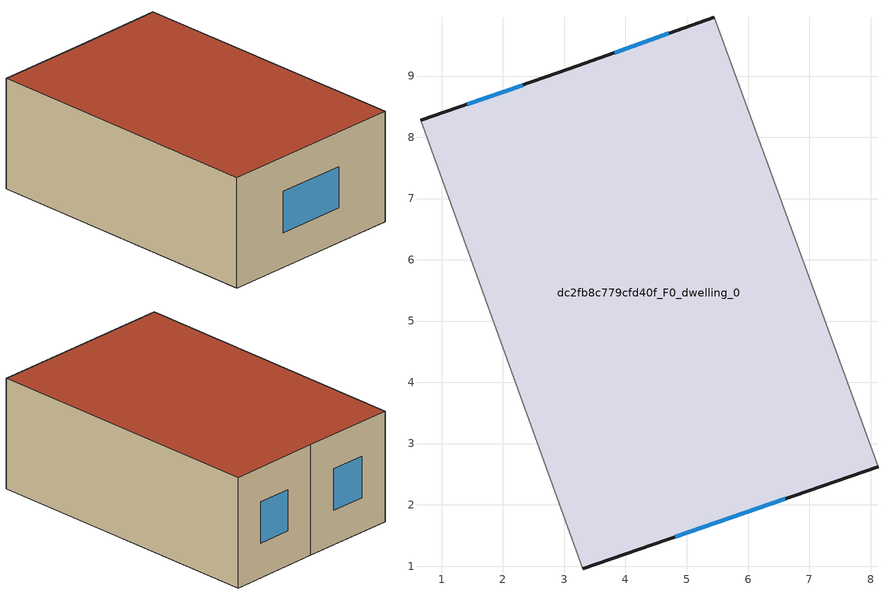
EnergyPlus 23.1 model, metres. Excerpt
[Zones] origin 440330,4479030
dc2fb8c779cfd40f_F0_dwelling_0
 floor ground (EU_floor_Construction): 8.12,2.62 5.45,9.96 3.09,9.12 0.65,8.28 3.3,0.95 z0
 wall outside (EU_wall_Construction): 0.65,8.28 3.09,9.12 5.45,9.96 / 8.12,2.62 3.3,0.95 z0:3
 wall adiabatic (EU_wall_Construction): 3.3,0.95 0.65,8.28 / 5.45,9.96 8.12,2.62 z0:3
 window (EU_Window_Construction): 1.42,8.54 2.32,8.85 / 3.83,9.38 4.71,9.7 / 6.61,2.1 4.81,1.48 z0.94:2.06
 roof outside (EU_roof_Construction): 5.45,9.96 8.12,2.62 3.3,0.95 0.65,8.28 3.09,9.12 z3
[Building]
EU S2 Campaign: North Axis=0; Terrain=City; Solar Distribution=FullExterior
[Site:Location]
Madrid: Latitude=40.5; Longitude=-3.5; Time Zone=1; Elevation=609
[SizingPeriod:WeatherFileDays]
AnnualSizingPeriod: Begin Month=1; Begin Day of Month=1; End Month=12; End Day of Month=31; Day of Week for Start Day=Monday; Use Weather File Daylight Saving Period=No; Use Weather File Rain and Snow Indicators=No
[MATERIAL]
EU_InternalMass_Material: Roughness=MediumRough; Thickness=0.1; Conductivity=1; Density=1800; Specific Heat=900; Thermal Absorptance=0.9; Solar Absorptance=0.7; Visible Absorptance=0.7
[MATERIAL:NOMASS] Roughness=MediumRough; Thermal Absorptance=0.9; Solar Absorptance=0.7; Visible Absorptance=0.7
Name | Thermal Resistance
EU_wall_NoMass | 0.461255
EU_roof_NoMass | 0.289352
EU_floor_NoMass | 0.631313
[WINDOWMATERIAL:SIMPLEGLAZINGSYSTEM]
EU_Window_SimpleGlazing: UFactor=3.792; Solar Heat Gain Coefficient=0.85; Visible Transmittance=0.85
[CONSTRUCTION]
EU_wall_Construction: EU_wall_NoMass
EU_roof_Construction: EU_roof_NoMass
EU_floor_Construction: EU_floor_NoMass
EU_InternalMass_Construction: EU_InternalMass_Material
EU_Window_Construction: EU_Window_SimpleGlazing
[ZONE]
dc2fb8c779cfd40f_F0_dwelling_0: Type=1; Multiplier=1; Ceiling Height=autocalculate; Volume=119.008; Floor Area=autocalculate; Part of Total Floor Area=Yes
[INTERNALMASS]
dc2fb8c779cfd40f_F0_dwelling_0_EU_InternalMass: Construction=EU_InternalMass_Construction; Zone or ZoneList=dc2fb8c779cfd40f_F0_dwelling_0; Surface Area=39.6693
[OTHEREQUIPMENT]
EU_Step8_InternalGain_dc2fb8c779cfd40f_F0_dwelling_0_f000: Fuel Type=Electricity; Zone or ZoneList or Space or SpaceList=dc2fb8c779cfd40f_F0_dwelling_0; Schedule=EU_Step8_GainSchedule_dc2fb8c779cfd40f_F0_dwelling_0_f000; Design Level Calculation Method=Watts/Area; Power per Zone Floor Area=1; Fraction Latent=0; Fraction Radiant=0; Fraction Lost=0; Carbon Dioxide Generation Rate=0; EndUse Subcategory=EU_Step8_InternalGains
[ZONEVENTILATION:DESIGNFLOWRATE]
EU_ConstantAir_dc2fb8c779cfd40f_F0_dwelling_0: Zone or ZoneList or Space or SpaceList=dc2fb8c779cfd40f_F0_dwelling_0; Schedule=EU_AlwaysOn; Design Flow Rate Calculation Method=AirChanges/Hour; Air Changes per Hour=0.64; Ventilation Type=Natural; Fan Pressure Rise=0; Fan Total Efficiency=1; Constant Term Coefficient=1; Temperature Term Coefficient=0; Velocity Term Coefficient=0; Velocity Squared Term Coefficient=0; Minimum Indoor Temperature=-100; Maximum Indoor Temperature=100; Delta Temperature=-100; Minimum Outdoor Temperature=-100; Maximum Outdoor Temperature=100; Maximum Wind Speed=40
[HVACTEMPLATE:THERMOSTAT]
EU_HeatOnly_dc2fb8c779cfd40f_F0_dwelling_0: Constant Heating Setpoint=20; Constant Cooling Setpoint=50
[HVACTEMPLATE:ZONE:IDEALLOADSAIRSYSTEM]
dc2fb8c779cfd40f_F0_dwelling_0: Template Thermostat=EU_HeatOnly_dc2fb8c779cfd40f_F0_dwelling_0; System Availability Schedule=EU_AlwaysOn; Maximum Heating Supply Air Temperature=50; Minimum Cooling Supply Air Temperature=13; Maximum Heating Supply Air Humidity Ratio=0.0156; Minimum Cooling Supply Air Humidity Ratio=0.0077; Heating Limit=NoLimit; Cooling Limit=NoLimit; Heating Availability Schedule=EU_AlwaysOn; Cooling Availability Schedule=EU_CoolingOff; Dehumidification Control Type=ConstantSensibleHeatRatio; Cooling Sensible Heat Ratio=0.7; Dehumidification Setpoint=60; Humidification Control Type=None; Humidification Setpoint=30; Outdoor Air Method=None; Outdoor Air Flow Rate per Person=0.00944; Outdoor Air Flow Rate per Zone Floor Area=0; Outdoor Air Flow Rate per Zone=0; Demand Controlled Ventilation Type=None; Outdoor Air Economizer Type=NoEconomizer; Heat Recovery Type=None; Sensible Heat Recovery Effectiveness=0.7; Latent Heat Recovery Effectiveness=0.65
[SIZING:ZONE]
dc2fb8c779cfd40f_F0_dwelling_0: Zone Cooling Design Supply Air Temperature Input Method=SupplyAirTemperature; Zone Cooling Design Supply Air Temperature=13; Zone Heating Design Supply Air Temperature Input Method=SupplyAirTemperature; Zone Heating Design Supply Air Temperature=50; Zone Cooling Design Supply Air Humidity Ratio=0.008; Zone Heating Design Supply Air Humidity Ratio=0.008; Cooling Design Air Flow Method=DesignDay; Cooling Design Air Flow Rate=0; Cooling Minimum Air Flow per Zone Floor Area=0.000762; Cooling Minimum Air Flow=0; Cooling Minimum Air Flow Fraction=0.2; Heating Design Air Flow Method=DesignDay; Heating Design Air Flow Rate=0; Heating Maximum Air Flow per Zone Floor Area=0.002032; Heating Maximum Air Flow=0.141576; Heating Maximum Air Flow Fraction=0.3; Account for Dedicated Outdoor Air System=No; Dedicated Outdoor Air System Control Strategy=NeutralSupplyAir; Dedicated Outdoor Air Low Setpoint Temperature for Design=autosize; Dedicated Outdoor Air High Setpoint Temperature for Design=autosize; Zone Load Sizing Method=Sensible Load Only No Latent Load; Zone Latent Cooling Design Supply Air Humidity Ratio Input Method=HumidityRatioDifference; Zone Cooling Design Supply Air Humidity Ratio Difference=0.005; Zone Latent Heating Design Supply Air Humidity Ratio Input Method=HumidityRatioDifference; Zone Humidification Design Supply Air Humidity Ratio Difference=0.005
[SCHEDULE:CONSTANT]
Name | Hourly Value
EU_AlwaysOn | 1
EU_CoolingOff | 0
[SCHEDULE:FILE]
EU_Step8_GainSchedule_dc2fb8c779cfd40f_F0_dwelling_0_f000: File=../../schedules/dc2fb8c779cfd40f/dc2fb8c779cfd40f_F0_dwelling_0_f000_gain.csv; Column Number=1; Rows to Skip at Top=0; Number of Hours of Data=8760; Column Separator=Comma; Interpolate to Timestep=No; Minutes per Item=60; Adjust Schedule for Daylight Savings=Yes
